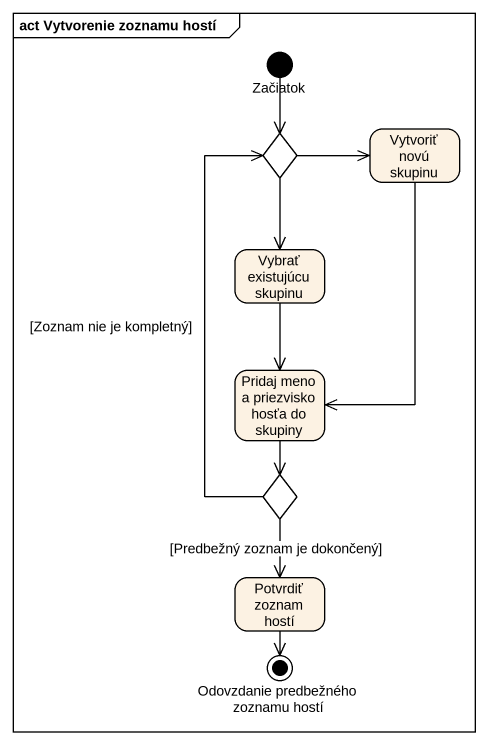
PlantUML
@startuml
mainframe act Vytvorenie zoznamu hostí
hide empty description
state Začiatok <<start>>
state choice1 <<choice>>
state "Vytvoriť novú skupinu" as Vytvoriť_novú_skupinu
state "Vybrať existujúcu skupinu" as Vybrať_existujúcu_skupinu
state "Pridaj meno a priezvisko hosťa do skupiny" as Pridaj_meno_a_priezvisko
state choice2 <<choice>>
state "Potvrdiť zoznam hostí" as Potvrdiť_zoznam_hostí
state "Odovzdanie predbežného zoznamu hostí" as Odovzdanie_predbežného <<end>>
Začiatok --> choice1
choice1 -right-> Vytvoriť_novú_skupinu
choice1 --> Vybrať_existujúcu_skupinu
Vytvoriť_novú_skupinu --> Pridaj_meno_a_priezvisko
Vybrať_existujúcu_skupinu --> Pridaj_meno_a_priezvisko
Pridaj_meno_a_priezvisko --> choice2
choice2 -up-> choice1 : [Zoznam nie je kompletný]
choice2 --> Potvrdiť_zoznam_hostí : [Predbežný zoznam je dokončený]
Potvrdiť_zoznam_hostí --> Odovzdanie_predbežného
@enduml
